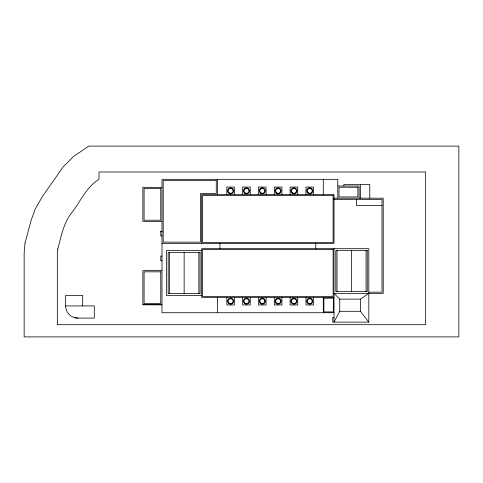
<?xml version="1.0" encoding="UTF-8"?>
<svg xmlns="http://www.w3.org/2000/svg" width="483" height="483" viewBox="0 0 483 483"><rect width="100%" height="100%" fill="white"/><g stroke="black" fill="none" stroke-linecap="round" stroke-linejoin="round"><path stroke-width="0.72" d="M334.013 198.193L383.23 198.193L383.23 293.38L334.013 293.38L339.73 299.128L339.73 311.306L334.013 322.137L334.013 248.685M339.73 299.128L360.427 299.128L368.801 293.38M337.81 186.021L359.117 186.021L359.117 198.193M161.986 187.326L142.871 187.326L142.871 221.431L161.986 221.431M334.013 199.413L382.017 199.413L382.017 292.167L368.801 292.167M382.017 205.498L356.448 205.498L356.448 199.413M161.986 231.254L160.767 231.254L160.767 235.958L161.986 235.958M160.767 231.502L161.986 231.502M161.986 243.36L334.013 243.36L334.013 194.673L201.665 194.673L201.665 243.36M201.665 250.623L166.363 250.623L166.363 295.427L201.665 295.427M161.986 256.081L160.767 256.081L160.767 260.79L161.986 260.79M161.986 270.607L142.871 270.607L142.871 304.743L161.986 304.743L142.871 304.713M334.013 297.371L201.665 297.371L201.665 248.685L368.801 248.685L368.801 322.137L332.793 322.137L332.793 317.428L334.013 317.428M82.696 305.926L82.696 295.427L65.652 295.427L65.652 305.926L94.3 305.926L94.3 318.104L77.829 318.104L74.678 317.687M339.73 311.306L360.427 311.306L368.801 322.137M334.013 312.724L161.986 312.724L161.986 179.32L337.81 179.32L337.81 198.193M369.767 198.193L369.767 184.5L343.896 184.5L343.896 186.021M366.042 250.502L366.042 291.563M360.638 184.5L360.638 198.193M360.427 299.128L360.427 311.306M351.527 250.502L351.527 291.563M337.013 250.502L337.013 291.563M323.29 179.32L323.284 194.673M323.284 297.371L323.284 312.724M315.749 243.36L315.749 248.685M313.57 194.673L313.57 187.066L305.962 187.066L305.962 194.673M313.57 297.371L313.57 304.978L305.962 304.978L305.962 297.371M297.739 194.673L297.739 187.066L290.132 187.066L290.132 194.673M297.739 297.371L297.739 304.978L290.132 304.978L290.132 297.371M281.915 194.673L281.915 187.066L274.308 187.066L274.308 194.673M281.915 297.371L281.915 304.978L274.308 304.978L274.308 297.371M266.091 194.673L266.091 187.066L258.477 187.066L258.477 194.673M266.091 297.371L266.091 304.978L258.477 304.978L258.477 297.371M250.26 194.673L250.26 187.066L242.653 187.066L242.653 194.673M250.26 297.371L250.26 304.978L242.653 304.978L242.653 297.371M234.436 194.673L234.436 187.066L226.823 187.066L226.823 194.673M234.436 297.371L234.436 304.978L226.823 304.978L226.823 297.371M219.922 243.36L219.922 248.685M217.489 179.32L217.489 194.673M217.489 297.371L217.489 312.724M198.863 252.452L198.863 293.604M184.138 252.452L184.138 293.604M169.406 252.452L169.406 293.604M77.829 318.104A12.172 12.172 0 0 1 65.652 305.926M24.995 243.221L24.15 252.857L24.15 336.892L458.85 336.892L458.85 146.108L88.866 146.108L73.736 156.311L63.176 166.87L42.558 196.315L35.235 209.006L31.166 220.176L24.995 243.221M57.797 249.005L57.332 254.306L57.332 324.691L425.668 324.691L425.668 171.984L99.009 171.984L99.009 179.29C85.847 187.295 80.075 202.703 70.572 214.156C63.182 224.444 61.093 237.068 57.797 249.005M216.269 180.533L163.206 180.533L163.206 242.146L200.445 242.146L200.445 193.46L216.269 193.46L216.269 180.533M357.891 187.247L339.036 187.247L339.036 196.967L357.891 196.967L357.891 187.247M160.767 188.545L144.091 188.545L144.091 220.212L160.767 220.212L160.767 188.545M333.119 195.543L202.558 195.543L202.558 242.496L333.119 242.496L333.119 195.543M333.119 249.548L202.558 249.548L202.558 296.502L333.119 296.502L333.119 249.548M367.243 250.502L335.812 250.502L335.812 291.563L367.243 291.563L367.243 250.502M200.077 252.452L168.193 252.452L168.193 293.604L200.077 293.604L200.077 252.452M160.767 271.826L144.091 271.826L144.091 303.499L160.767 303.499L160.767 271.826M333.409 298.186L323.894 298.186L323.894 311.903L333.409 311.903L333.409 298.186M244.851 303.759A3.043 3.043 0 0 0 249.5 301.271A3.043 3.043 0 0 0 245.02 298.494A3.043 3.043 0 0 0 244.851 303.759M245.171 303.246A2.433 2.433 0 0 0 248.89 301.247A2.433 2.433 0 0 0 245.304 299.025A2.433 2.433 0 0 0 245.171 303.246M229.027 303.759A3.043 3.043 0 0 0 233.669 301.271A3.043 3.043 0 0 0 229.19 298.494A3.043 3.043 0 0 0 229.027 303.759M229.347 303.246A2.433 2.433 0 0 0 233.066 301.247A2.433 2.433 0 0 0 229.479 299.025A2.433 2.433 0 0 0 229.347 303.246M260.681 303.759A3.043 3.043 0 0 0 265.324 301.271A3.043 3.043 0 0 0 260.844 298.494A3.043 3.043 0 0 0 260.681 303.759M261.001 303.246A2.433 2.433 0 0 0 264.72 301.247A2.433 2.433 0 0 0 261.134 299.025A2.433 2.433 0 0 0 261.001 303.246M292.336 303.759A3.043 3.043 0 0 0 296.979 301.271A3.043 3.043 0 0 0 292.499 298.494A3.043 3.043 0 0 0 292.336 303.759M292.656 303.246A2.433 2.433 0 0 0 296.369 301.247A2.433 2.433 0 0 0 292.789 299.025A2.433 2.433 0 0 0 292.656 303.246M276.505 303.759A3.043 3.043 0 0 0 281.154 301.271A3.043 3.043 0 0 0 276.674 298.494A3.043 3.043 0 0 0 276.505 303.759M276.825 303.246A2.433 2.433 0 0 0 280.545 301.247A2.433 2.433 0 0 0 276.958 299.025A2.433 2.433 0 0 0 276.825 303.246M308.16 303.759A3.043 3.043 0 0 0 312.809 301.271A3.043 3.043 0 0 0 308.329 298.494A3.043 3.043 0 0 0 308.16 303.759M308.48 303.246A2.433 2.433 0 0 0 312.199 301.247A2.433 2.433 0 0 0 308.613 299.025A2.433 2.433 0 0 0 308.48 303.246M229.027 193.46A3.043 3.043 0 0 0 233.669 190.966A3.043 3.043 0 0 0 229.19 188.189A3.043 3.043 0 0 0 229.027 193.46M229.347 192.94A2.433 2.433 0 0 0 233.066 190.948A2.433 2.433 0 0 0 229.479 188.726A2.433 2.433 0 0 0 229.347 192.94M260.681 193.46A3.043 3.043 0 0 0 265.324 190.966A3.043 3.043 0 0 0 260.844 188.189A3.043 3.043 0 0 0 260.681 193.46M261.001 192.94A2.433 2.433 0 0 0 264.72 190.948A2.433 2.433 0 0 0 261.134 188.726A2.433 2.433 0 0 0 261.001 192.94M308.16 193.46A3.043 3.043 0 0 0 312.809 190.966A3.043 3.043 0 0 0 308.329 188.189A3.043 3.043 0 0 0 308.16 193.46M308.48 192.94A2.433 2.433 0 0 0 312.199 190.948A2.433 2.433 0 0 0 308.613 188.726A2.433 2.433 0 0 0 308.48 192.94M292.336 193.46A3.043 3.043 0 0 0 296.979 190.966A3.043 3.043 0 0 0 292.499 188.189A3.043 3.043 0 0 0 292.336 193.46M292.656 192.94A2.433 2.433 0 0 0 296.369 190.948A2.433 2.433 0 0 0 292.789 188.726A2.433 2.433 0 0 0 292.656 192.94M244.851 193.46A3.043 3.043 0 0 0 249.5 190.966A3.043 3.043 0 0 0 245.02 188.189A3.043 3.043 0 0 0 244.851 193.46M245.171 192.94A2.433 2.433 0 0 0 248.89 190.948A2.433 2.433 0 0 0 245.304 188.726A2.433 2.433 0 0 0 245.171 192.94M276.505 193.46A3.043 3.043 0 0 0 281.154 190.966A3.043 3.043 0 0 0 276.674 188.189A3.043 3.043 0 0 0 276.505 193.46M276.825 192.94A2.433 2.433 0 0 0 280.545 190.948A2.433 2.433 0 0 0 276.958 188.726A2.433 2.433 0 0 0 276.825 192.94"/></g></svg>
